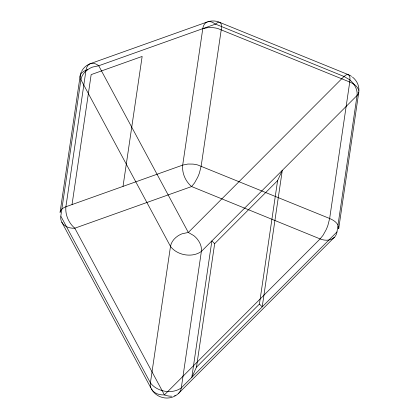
<?xml version="1.0" encoding="UTF-8"?>
<svg xmlns="http://www.w3.org/2000/svg" width="419" height="419" viewBox="0 0 419 419"><rect width="100%" height="100%" fill="white"/><g stroke="black" fill="none" stroke-linecap="round" stroke-linejoin="round"><path stroke-width="0.63" d="M87.786 69.664C84.622 70.617 80.752 72.33 80.139 75.996L60.058 212.449C60.519 209.516 63.285 207.672 65.898 206.761L182.7 165.107L187.927 164.044L192.871 164.101A29.157 27.664 18.9 0 1 197.826 165.002L329.653 218.488C332.932 219.865 336.232 221.85 337.997 225.05M60.807 216.178L80.893 79.725C81.585 75.336 84.648 71.675 88.262 69.276A22.359 21.217 18.9 0 1 92.73 67.03L98.727 65.762L215.528 24.108L217.519 22.584L219.09 22.134L348.262 74.634C350.619 76.19 349.933 79.631 349.739 82.035L329.653 218.488L327.92 225.286A53.81 51.06 18.9 0 1 326.066 229.853L323.054 235.269L320.111 238.919L164.416 394.892C159.498 395.243 153.899 393.488 151.416 388.932L61.818 222.243A10.517 9.977 18.9 0 1 60.839 216.183L150.405 382.866C157.046 391.849 172.188 394.52 181.291 387.889L336.986 231.917L357.072 95.464C357.669 91.007 355.773 86.581 353.023 83.156A22.259 21.123 18.9 0 0 349.394 79.594L344.02 76.473L215.528 24.108L212.218 22.181L210.333 21.678L208.143 21.709M72.037 204.572L91.164 74.613L142.151 56.434L123.024 186.387M150.405 382.866L170.491 246.414C171.182 242.025 174.246 238.364 177.86 235.965A22.359 21.217 18.9 0 1 182.328 233.718L188.325 232.451L193.698 235.567A22.259 21.123 18.9 0 1 197.328 239.134C200.078 242.554 201.974 246.985 201.371 251.437L181.291 387.889A10.548 10.009 18.9 0 1 178.698 393.294M218.833 21.914A16.928 16.058 18.9 0 0 207.311 21.94C204.54 22.93 203.152 25.915 202.786 28.654L182.7 165.107C181.856 173.105 185.497 181.417 191.619 186.549L320.111 238.919C324.673 240.805 330.628 240.967 334.362 237.29L178.667 393.263A16.928 16.063 18.9 0 1 172.906 396.961L171.266 397.484A16.928 16.063 18.9 0 1 160.613 396.908L158.885 396.149A16.928 16.063 18.9 0 1 152.464 390.634A16.917 16.053 18.9 0 1 151.416 388.932M214.664 243.664L211.878 240.915L191.797 377.367L196.49 367.123L214.664 243.664L277.598 180.62L282.291 170.376L262.21 306.828L259.424 304.074L277.598 180.62M338.699 228.685L358.779 92.232A5.808 5.515 18.9 0 0 358.758 90.588M196.49 367.123L259.424 304.074M175.236 395.452L174.555 395.683M207.311 21.94L90.504 63.594C87.733 64.584 86.351 67.569 85.979 70.308L65.898 206.761C65.055 214.758 68.69 223.07 74.818 228.203L164.416 394.892M202.786 28.654L208.007 27.591L212.957 27.649A29.157 27.664 18.9 0 1 217.906 28.55L349.739 82.035C353.285 83.538 356.998 85.78 358.486 89.525M171.664 396.185L171.209 396.206A16.566 15.723 18.9 0 1 164.431 394.86M219.776 22.265C222.133 23.825 221.447 27.266 221.248 29.67L201.162 166.123L199.434 172.921A53.81 51.06 18.9 0 1 197.574 177.488L194.563 182.904L191.619 186.549L74.818 228.203C69.905 228.554 64.306 226.799 61.818 222.243M336.955 231.911A10.548 10.009 18.9 0 1 334.393 237.316M351.525 76.378A16.928 16.058 18.9 0 0 348.262 74.634L346.283 74.812L344.02 76.473L188.325 232.451L98.727 65.762C96.464 63.987 93.39 62.599 90.504 63.594A16.928 16.063 18.9 0 0 81.836 70.921M352.499 77.091A16.928 16.058 18.9 0 1 358.91 90.96M80.097 75.991A6.515 6.18 18.9 0 0 80.919 79.71L170.491 246.414C177.132 255.396 192.274 258.067 201.371 251.437L357.072 95.464A6.479 6.149 18.9 0 0 358.821 92.238M80.139 75.996A16.928 16.063 18.9 0 1 81.475 71.628M338.39 225.982A6.091 5.777 18.9 0 1 338.709 228.685M150.814 387.643A10.768 10.218 18.9 0 1 150.421 382.866"/></g></svg>
